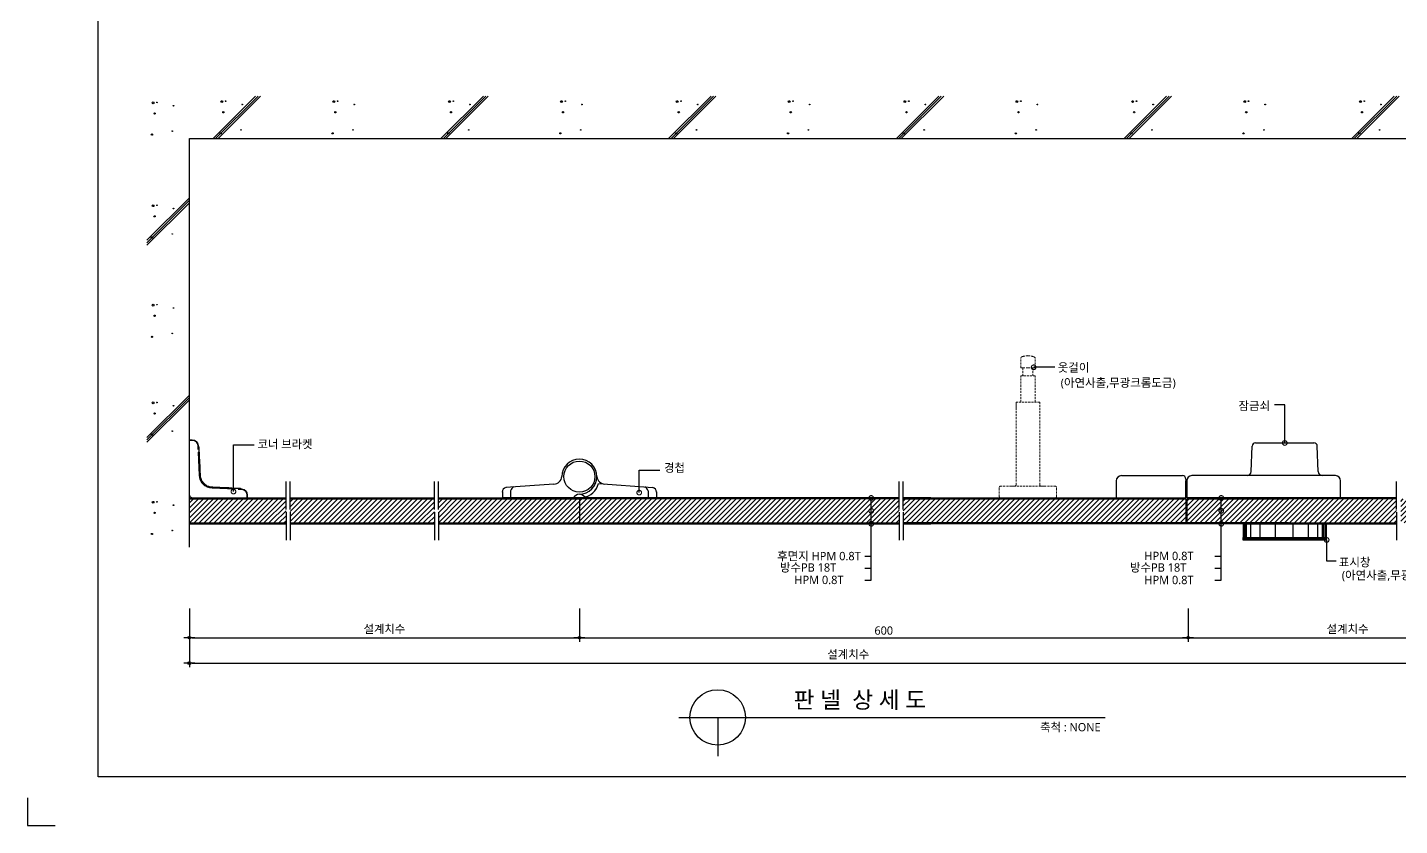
# Model space of a CAD drawing. Extents: x -256 to 8104, y -176 to 5714.
# Drawn here: x -256 to 4694, y -176 to 2705 of the extents above; entities that cross this region are included whole.
import ezdxf
from ezdxf.enums import TextEntityAlignment as Align

# ---------------------------------------------------------------- set-up
doc = ezdxf.new("R2010")
doc.units = 0
doc.header["$LTSCALE"] = 30
doc.linetypes.add('HIDDEN', pattern=[0.375, 0.25, -0.125])
doc.layers.get('0').update_dxf_attribs({"linetype": 'CONTINUOUS'})
doc.layers.get('DEFPOINTS').update_dxf_attribs({"linetype": 'CONTINUOUS'})
for name, color, linetype in [('02---제품선', 4, 'CONTINUOUS'), ('C', 2, 'CONTINUOUS'), ('DIM', 7, 'CONTINUOUS'), ('HID', 9, 'HIDDEN'), ('TIT', 3, 'CONTINUOUS'), ('경첩', 4, 'CONTINUOUS'), ('문자', 3, 'CONTINUOUS'), ('부자재', 4, 'CONTINUOUS'), ('잠금쇠(회전형)', 4, 'CONTINUOUS'), ('치수', 1, 'CONTINUOUS'), ('판넬', 2, 'CONTINUOUS'), ('해치', 8, 'CONTINUOUS')]:
    doc.layers.add(name, color=color, linetype=linetype)
doc.styles.add('돋움', font='malgun.ttf')
doc.dimstyles.new('10', dxfattribs={"dimscale": 10, "dimtxt": 3, "dimasz": 1, "dimexe": 1.5, "dimexo": 2, "dimgap": 1, "dimtad": 1, "dimdec": 0, "dimlunit": 6, "dimtxsty": '돋움', "dimblk": 'DIMDOT', "dimcen": -1, "dimdle": 1.5, "dimclrt": 3, "dimazin": 3, "dimtfac": 1, "dimtdec": 0, "dimtix": 1, "dimtmove": 2, "dimatfit": 3, "dimldrblk": 'DIMDOT', "dimarcsym": 0})
pattern_1 = [(45, (26401.203, -1711.034), (-8.980256, 8.980256), [])]

# ---------------------------------------------------------------- blocks, each defined once
blk = doc.blocks.new('DIMDOT')
at = {"linetype": 'Continuous'}
blk.add_line((-2, 0), (2, 0), dxfattribs=at)
for radius in [0.5, 0.25]:
    blk.add_circle((0, 0), radius, dxfattribs=at)
blk = doc.blocks.new('*D660')
at = {"layer": 'DEFPOINTS', "color": 0}
for p in [(35054.6, -935.5), (36461.7, -935.5), (36461.7, -1061.2)]:
    blk.add_point(p, dxfattribs=at)
at = {"layer": 'DIM', "color": 0, "lineweight": -2, "ltscale": 10}
for p, q in [((35054.6, -955.5), (35054.6, -1076.2)), ((36461.7, -955.5), (36461.7, -1076.2)), ((35064.6, -1061.2), (36451.7, -1061.2))]:
    blk.add_line(p, q, dxfattribs=at)
at = {"layer": 'DIM', "color": 0, "lineweight": -2, "xscale": 10, "yscale": 10, "zscale": 10, "rotation": 180}
blk.add_blockref('DIMDOT', (35054.6, -1061.2), dxfattribs=at)
at = {"layer": 'DIM', "color": 0, "lineweight": -2, "xscale": 10, "yscale": 10, "zscale": 10}
blk.add_blockref('DIMDOT', (36461.7, -1061.2), dxfattribs=at)
at = {"layer": 'DIM', "color": 3, "insert": (35758.2, -1031.6), "char_height": 30, "attachment_point": 5, "style": '돋움'}
blk.add_mtext('설계치수', dxfattribs=at)
blk = doc.blocks.new('*D661')
at = {"layer": 'DEFPOINTS', "color": 0}
for p in [(35054.6, -935.5), (39808.5, -935.5), (39808.5, -1152.7)]:
    blk.add_point(p, dxfattribs=at)
at = {"layer": 'DIM', "color": 0, "lineweight": -2, "ltscale": 10}
for p, q in [((35054.6, -955.5), (35054.6, -1167.7)), ((39808.5, -955.5), (39808.5, -1167.7)), ((35064.6, -1152.7), (39798.5, -1152.7))]:
    blk.add_line(p, q, dxfattribs=at)
at = {"layer": 'DIM', "color": 0, "lineweight": -2, "xscale": 10, "yscale": 10, "zscale": 10, "rotation": 180}
blk.add_blockref('DIMDOT', (35054.6, -1152.7), dxfattribs=at)
at = {"layer": 'DIM', "color": 0, "lineweight": -2, "xscale": 10, "yscale": 10, "zscale": 10}
blk.add_blockref('DIMDOT', (39808.5, -1152.7), dxfattribs=at)
at = {"layer": 'DIM', "color": 3, "insert": (37431.6, -1123), "char_height": 30, "attachment_point": 5, "style": '돋움'}
blk.add_mtext('설계치수', dxfattribs=at)
blk = doc.blocks.new('_DOTSMALL')
at = {"color": 0, "linetype": 'ByBlock', "const_width": 0.5}
blk.add_lwpolyline([(-0.0625, 0, 1), (0.0625, 0, 1)], format="xyb", close=True, dxfattribs=at)
blk = doc.blocks.new('A$C63EC304E')
at = {"layer": '치수', "color": 1, "xscale": 2.5, "yscale": 2.5, "zscale": 2.5, "rotation": 234.3098741996962}
blk.add_blockref('_DOTSMALL', (0.31, 0.31), dxfattribs=at)
blk = doc.blocks.new('A$C2BC9653E')
at = {"layer": '치수', "xscale": 0.3333333333333333, "yscale": 0.3333333333333333, "zscale": 0.3333333333333333}
blk.add_blockref('A$C63EC304E', (0, 0), dxfattribs=at)
blk = doc.blocks.new('A$C7FC71301')
at = {"layer": '치수', "rotation": 180}
blk.add_blockref('A$C2BC9653E', (0.21, 0.21), dxfattribs=at)
blk = doc.blocks.new('A$C4A20372B')
at = {"layer": '치수'}
blk.add_blockref('A$C7FC71301', (0, 0), dxfattribs=at)
blk = doc.blocks.new('A$C566469F5')
at = {"layer": '치수'}
blk.add_blockref('A$C4A20372B', (0, 0), dxfattribs=at)
blk = doc.blocks.new('A$C7E317CD4')
at = {"layer": '해치', "xscale": 2, "yscale": 2, "zscale": 2}
blk.add_blockref('A$C566469F5', (0, 0), dxfattribs=at)
blk = doc.blocks.new('A$C601D7F27')
at = {"layer": '치수'}
blk.add_blockref('A$C7E317CD4', (0, 0), dxfattribs=at)
blk = doc.blocks.new('A$C38802C08')
at = {"layer": '치수'}
blk.add_blockref('A$C601D7F27', (0, 0), dxfattribs=at)
blk = doc.blocks.new('*D662')
at = {"layer": 'DEFPOINTS', "color": 0}
for p in [(38657.7, -935.5), (39808.5, -935.5), (39808.5, -1061.2)]:
    blk.add_point(p, dxfattribs=at)
at = {"layer": 'DIM', "color": 0, "lineweight": -2, "ltscale": 10}
for p, q in [((38657.7, -955.5), (38657.7, -1076.2)), ((39808.5, -955.5), (39808.5, -1076.2)), ((38667.7, -1061.2), (39798.5, -1061.2))]:
    blk.add_line(p, q, dxfattribs=at)
at = {"layer": 'DIM', "color": 0, "lineweight": -2, "xscale": 10, "yscale": 10, "zscale": 10, "rotation": 180}
blk.add_blockref('DIMDOT', (38657.7, -1061.2), dxfattribs=at)
at = {"layer": 'DIM', "color": 0, "lineweight": -2, "xscale": 10, "yscale": 10, "zscale": 10}
blk.add_blockref('DIMDOT', (39808.5, -1061.2), dxfattribs=at)
at = {"layer": 'DIM', "color": 3, "insert": (39233.1, -1031.6), "char_height": 30, "attachment_point": 5, "style": '돋움'}
blk.add_mtext('설계치수', dxfattribs=at)
blk = doc.blocks.new('*D663')
at = {"layer": 'DEFPOINTS', "color": 0}
for p in [(36461.7, -935.5), (38657.7, -935.5), (38657.7, -1061.2)]:
    blk.add_point(p, dxfattribs=at)
at = {"layer": 'DIM', "color": 0, "lineweight": -2, "ltscale": 10}
for p, q in [((36461.7, -955.5), (36461.7, -1076.2)), ((38657.7, -955.5), (38657.7, -1076.2)), ((36471.7, -1061.2), (38647.7, -1061.2))]:
    blk.add_line(p, q, dxfattribs=at)
at = {"layer": 'DIM', "color": 0, "lineweight": -2, "xscale": 10, "yscale": 10, "zscale": 10, "rotation": 180}
blk.add_blockref('DIMDOT', (36461.7, -1061.2), dxfattribs=at)
at = {"layer": 'DIM', "color": 0, "lineweight": -2, "xscale": 10, "yscale": 10, "zscale": 10}
blk.add_blockref('DIMDOT', (38657.7, -1061.2), dxfattribs=at)
at = {"layer": 'DIM', "color": 3, "insert": (37559.7, -1035.7), "char_height": 30, "attachment_point": 5, "style": '돋움'}
blk.add_mtext('600', dxfattribs=at)
blk = doc.blocks.new('A$C06B31977')
for p, q in [((1.26, 11.06), (1.26, 21.17)), ((1.26, 10.11), (1.26, 0))]:
    blk.add_line(p, q)
blk = doc.blocks.new('EDGE_24', base_point=(34726.3, -1563.7))
at = {"layer": '해치', "transparency": 33554687}
h = blk.add_hatch(dxfattribs=at)
h.set_pattern_fill('ANSI31', color=256, scale=4, style=0)
h.set_pattern_definition(pattern_1)
h.paths.add_polyline_path([(35403.6, -608.5), (35403.6, -599), (35403.6, -560.2), (35054.6, -560.2), (35054.6, -646.9), (35403.6, -646.9)])
h.paths.add_polyline_path([(35418.3, -608.5), (35418.3, -599), (35418.3, -560.2), (35938.7, -560.2), (35938.7, -608.5), (35938.7, -646.9), (35418.3, -646.9)])
at = {"layer": '해치'}
h = blk.add_hatch(dxfattribs=at)
h.set_pattern_fill('ANSI31', color=256, scale=4)
h.set_pattern_definition(pattern_1)
h.paths.add_polyline_path([(36461.7, -646.9), (36461.7, -560.2), (35953.3, -560.2), (35953.3, -646.9)])
at = {"layer": '해치', "transparency": 33554687}
h = blk.add_hatch(dxfattribs=at)
h.set_pattern_fill('ANSI31', color=256, scale=4)
h.set_pattern_definition(pattern_1)
h.paths.add_polyline_path([(36461.7, -560.2), (36461.7, -646.9), (37514.7, -646.9), (37514.7, -605.6, -0.610943), (37513, -602.3, -0.241509), (37514.7, -601.5), (37514.7, -560.2)])
h = blk.add_hatch(dxfattribs=at)
h.set_pattern_fill('ANSI31', color=256, scale=4)
h.set_pattern_definition(pattern_1)
h.paths.add_polyline_path([(37615.4, -560.2), (37514.7, -560.2), (37514.7, -601.5, -0.610943), (37516.4, -604.8, -0.241509), (37514.7, -605.6), (37514.7, -646.9), (37615.4, -646.9)])
h = blk.add_hatch(dxfattribs=at)
h.set_pattern_fill('ANSI31', color=256, scale=4)
h.set_pattern_definition(pattern_1)
h.paths.add_polyline_path([(38649.7, -646.9), (38649.7, -560.2), (37729.6, -560.2), (37630, -560.2), (37630, -599), (37630, -608.5), (37630, -646.9), (37729.6, -646.9)])
h = blk.add_hatch(dxfattribs=at)
h.set_pattern_fill('ANSI31', color=256, scale=4, style=0)
h.set_pattern_definition(pattern_1)
h.paths.add_polyline_path([(39424.6, -608.5), (39424.6, -599), (39424.6, -560.2), (39808.5, -560.2), (39808.5, -646.9), (39424.6, -646.9)])
edge = h.paths.add_edge_path()
edge.add_line((39410, -608.5), (39410, -599))
edge.add_line((39410, -599), (39410, -560.2))
edge.add_line((39410, -560.2), (38777.5, -560.2))
edge.add_line((38777.5, -560.2), (38777.5, -601.5))
edge.add_arc((38777.5, -603.6), 2.08, -35.6901, 90, ccw=False)
edge.add_arc((38777.5, -603.6), 2.08, 270, 324.3099, ccw=False)
edge.add_line((38777.5, -605.6), (38777.5, -646.9))
edge.add_line((38777.5, -646.9), (39410, -646.9))
edge.add_line((39410, -646.9), (39410, -608.5))
h.paths.add_polyline_path([(38652.7, -560.2), (38652.7, -646.9), (38777.5, -646.9), (38777.5, -605.6, -0.610943), (38775.8, -602.3, -0.241509), (38777.5, -601.5), (38777.5, -560.2)])
h.paths.add_polyline_path([(40226.2, -560.2), (39808.5, -560.2), (39808.5, -646.9), (40226.2, -646.9)])
for p, q in [((35054.6, 740.1), (40226.2, 740.1)), ((35054.6, -734.9), (35054.6, 740.1))]:
    blk.add_line(p, q)
at = {"color": 2}
for p, q in [((36461.7, -556.9), (36461.7, -650.2)), ((38649.7, -560.2), (38649.7, -646.9)), ((38652.7, -560.2), (38652.7, -646.9)), ((34470.4, -1639.4), (34470.4, -1739.4)), ((34470.4, -1639.4), (34470.4, -1739.4)), ((34470.4, -1639.4), (34470.4, -1739.4)), ((34470.4, -1639.4), (34470.4, -1739.4)), ((34470.4, -1739.4), (34570.4, -1739.4))]:
    blk.add_line(p, q, dxfattribs=at)
for points in [[(34725.6, 3974.7), (41977.9, 3974.7), (41977.9, -1563.6), (34725.6, -1563.6)], [(34725.6, 3974.7), (41977.9, 3974.7), (41977.9, -1563.6), (34725.6, -1563.6)], [(34725.6, 3974.7), (42707.5, 3974.7), (42707.5, -1563.6), (34725.6, -1563.6)]]:
    blk.add_lwpolyline(points, close=True, dxfattribs=at)
at = {"layer": '02---제품선'}
for p, q in [((38885.3, -461.8), (38888.5, -370.4)), ((38900.9, -358.4), (39111.5, -358.4)), ((39127.1, -461.8), (39123.9, -370.4)), ((38398.4, -494.9), (38398.4, -556.9)), ((38417, -476.2), (38637.3, -476.2)), ((38649.7, -488.7), (38649.7, -556.9)), ((38649.7, -556.9), (38649.7, -494.9)), ((38652.7, -494.9), (38652.7, -556.9)), ((38857.4, -476.2), (38671.3, -476.2)), ((38870.4, -476.2), (38857.4, -476.2)), ((39142.1, -476.2), (38870.4, -476.2)), ((39189.2, -476.2), (39142.1, -476.2)), ((39207.8, -556.9), (39207.8, -494.9)), ((38398.4, -556.9), (38649.7, -556.9)), ((39207.8, -556.9), (38652.7, -556.9))]:
    blk.add_line(p, q, dxfattribs=at)
for centre, radius, start, end in [((38900.9, -370.8), 12.4, 90, 178), ((39111.5, -370.8), 12.4, 2, 90), ((38417, -494.9), 18.6, 90, 180), ((38637.3, -488.7), 12.4, 0, 90), ((38671.3, -494.9), 18.6, 90, 180), ((38870.4, -461.2), 15, 270, 358), ((39142.1, -461.2), 15, 182, 270), ((39189.2, -494.9), 18.6, 0, 90)]:
    blk.add_arc(centre, radius, start, end, dxfattribs=at)
at = {"layer": 'C'}
for p, q in [((35054.6, -560.2), (35403.6, -560.2)), ((35418.3, -560.2), (35938.7, -560.2)), ((35953.3, -560.2), (36461.7, -560.2)), ((37615.4, -560.2), (36461.7, -560.2)), ((37630, -560.2), (38649.7, -560.2)), ((37729.6, -560.2), (37630, -560.2)), ((38652.7, -560.2), (39019.7, -560.2)), ((39410, -560.2), (39019.7, -560.2)), ((35054.6, -646.9), (35403.6, -646.9)), ((35418.3, -646.9), (35938.7, -646.9)), ((35953.3, -646.9), (36477.9, -646.9)), ((36461.7, -646.9), (37615.4, -646.9)), ((38649.7, -646.9), (37630, -646.9)), ((37630, -646.9), (37729.6, -646.9)), ((39019.7, -646.9), (38652.7, -646.9)), ((39019.7, -646.9), (39410, -646.9))]:
    blk.add_line(p, q, dxfattribs=at)
at = {"layer": 'HID', "lineweight": 15}
for p, q in [((38053.8, -86.8), (38053.8, -51.2)), ((38053.8, -86.8), (38061.7, -86.8)), ((38061.7, -86.8), (38079.7, -86.8)), ((38061.7, -86.8), (38061.7, -116.6)), ((38097.8, -86.8), (38079.7, -86.8)), ((38105.7, -86.8), (38097.8, -86.8)), ((38097.8, -86.8), (38097.8, -116.6)), ((38105.7, -86.8), (38105.7, -51.2)), ((38053.8, -211.6), (38053.8, -116.6)), ((38105.7, -116.6), (38053.8, -116.6)), ((38105.7, -211.6), (38105.7, -116.6)), ((38122.4, -211.6), (38037, -211.6)), ((38037, -235.3), (38037, -211.6)), ((38037, -509.2), (38037, -211.6)), ((38122.4, -509.2), (38122.4, -211.6)), ((37976.5, -551.9), (37976.5, -519.2)), ((38032, -514.2), (37981.5, -514.2)), ((38137.4, -514.2), (38022, -514.2)), ((38127.4, -514.2), (38177.9, -514.2)), ((38182.9, -551.9), (38182.9, -519.2)), ((38177.9, -556.9), (37981.5, -556.9)), ((38731.3, -556.9), (38763, -556.9)), ((38763, -556.9), (38953, -556.9))]:
    blk.add_line(p, q, dxfattribs=at)
for centre, radius, start, end in [((38062.5, -56.4), 10.2, 101.3021, 148.9655), ((38084.7, -128.6), 85.6, 93.3455, 106.4545), ((38074.7, -128.6), 85.6, 73.5455, 86.6545), ((38097, -56.4), 10.2, 31.0345, 78.6979), ((37981.5, -519.2), 5, 90, 180), ((38032, -509.2), 5, 270, 0), ((38127.4, -509.2), 5, 180, 270), ((38177.9, -519.2), 5, 0, 90), ((37981.5, -551.9), 5, 180, 270), ((38177.9, -551.9), 5, 270, 0)]:
    blk.add_arc(centre, radius, start, end, dxfattribs=at)
at = {"layer": 'TIT', "color": 7}
for p, q in [((36820.7, -1349.1), (38358.5, -1349.1)), ((36960.7, -1349.1), (36960.7, -1489.1))]:
    blk.add_line(p, q, dxfattribs=at)
blk.add_circle((36960.7, -1349.1), 100, dxfattribs=at)
at = {"layer": '경첩', "color": 4, "linetype": 'Continuous', "lineweight": 15}
for p, q in [((35054.6, -346.9), (35065.2, -346.9)), ((35054.6, -349.2), (35054.6, -346.9)), ((35054.6, -369.3), (35054.6, -349.2)), ((35065.2, -349.2), (35054.6, -349.2)), ((35054.6, -372.6), (35054.6, -370.2)), ((35054.6, -372.6), (35054.6, -542.9)), ((35065.2, -349.2), (35065.2, -346.9)), ((35085.5, -381.4), (35084.8, -367.9)), ((35089.9, -475), (35085.9, -391.2)), ((35087.2, -367.8), (35088.3, -391.1)), ((35088.9, -372.4), (35087.4, -373.9)), ((35090, -378), (35087.7, -380.2)), ((35088.3, -391.1), (35092.2, -474.9)), ((35090, -378), (35091.2, -403.2)), ((35091.2, -403.2), (35088.9, -405.4)), ((35091.5, -409.5), (35089.2, -411.7)), ((35091.6, -412.6), (35089.4, -414.9)), ((35091.9, -418.9), (35089.7, -421.2)), ((35092, -422.1), (35089.8, -424.3)), ((35091.6, -412.6), (35091.9, -418.9)), ((35092, -422.1), (35093.3, -448.9)), ((35093.3, -448.9), (35091.1, -451.1)), ((35093.3, -449), (35091.1, -451.2)), ((35093.5, -452.9), (35091.3, -455.1)), ((35093.6, -455.1), (35091.4, -457.4)), ((35094, -463.7), (35091.8, -465.9)), ((35094.1, -464.6), (35091.8, -466.9)), ((35094.2, -467.8), (35092, -470)), ((35094.2, -468.7), (35092, -471)), ((35094.7, -477.2), (35092.6, -479.3)), ((35095, -479.3), (35093, -481.3)), ((35093.3, -449), (35093.5, -452.9)), ((35093.6, -455.1), (35094, -463.7)), ((35095.6, -482.8), (35093.7, -484.7)), ((35093.8, -484.7), (35095.7, -482.8)), ((35094, -463.7), (35094.1, -464.6)), ((35094.1, -464.6), (35094.2, -467.8)), ((35094.2, -467.8), (35094.2, -468.7)), ((35094.2, -468.7), (35094.5, -474.8)), ((35097.1, -487.7), (35095.3, -489.5)), ((35098.6, -491.4), (35096.9, -493.2)), ((35099.7, -493.6), (35098, -495.3)), ((35102.2, -497.7), (35100.5, -499.4)), ((35103.6, -499.6), (35101.9, -501.3)), ((35113.8, -509.3), (35112.1, -510.9)), ((35115.8, -510.6), (35114.1, -512.3)), ((35120.1, -512.9), (35118.3, -514.6)), ((35122.4, -513.9), (35120.6, -515.6)), ((35127.3, -515.5), (35125.4, -517.4)), ((35220.3, -525.6), (35136.5, -521.6)), ((35136.6, -519.3), (35220.4, -523.2)), ((35136.7, -517), (35139, -517.1)), ((35136.7, -517), (35192.5, -519.6)), ((35139, -517.1), (35136.7, -519.3)), ((35192.5, -519.6), (35190.3, -521.8)), ((35198.8, -519.9), (35196.6, -522.1)), ((35202, -520), (35199.8, -522.3)), ((35208.3, -520.3), (35206.1, -522.6)), ((35208.3, -520.3), (35238.3, -521.7)), ((35220.4, -523.2), (35243.7, -524.3)), ((35243.6, -526.7), (35230.1, -526)), ((35239.1, -522.5), (35237.6, -524)), ((35239.1, -522.5), (35238.3, -521.7)), ((35068.6, -556.9), (35238.9, -556.9)), ((35241.3, -556.9), (35238.9, -556.9)), ((35262.3, -556.9), (35242.2, -556.9)), ((35262.3, -556.9), (35262.3, -546.2)), ((35262.3, -546.2), (35264.6, -546.2)), ((35264.6, -556.9), (35262.3, -556.9)), ((35264.6, -546.2), (35264.6, -556.9))]:
    blk.add_line(p, q, dxfattribs=at)
at = {"layer": '경첩', "color": 4, "linetype": 'Continuous', "lineweight": 15, "flags": 128}
for points in [[(35084.8, -367.9), (35085.3, -367.9), (35085.7, -367.9), (35086.1, -367.8), (35086.5, -367.8), (35086.8, -367.8), (35087, -367.8), (35087.1, -367.8), (35087.2, -367.8)], [(35088.3, -391.1), (35088.2, -391.1), (35088.1, -391.1), (35087.9, -391.1), (35087.6, -391.2), (35087.2, -391.2), (35086.8, -391.2), (35086.4, -391.2), (35085.9, -391.2)], [(35089.7, -373.2), (35089.6, -373), (35089.4, -372.9), (35089.3, -372.7), (35089.1, -372.6), (35089.1, -372.5), (35089, -372.5), (35089, -372.4), (35088.9, -372.4)], [(35089.7, -373.2), (35089.8, -374.2), (35089.8, -375.4), (35089.9, -376.6), (35090, -378)], [(35091.2, -403.2), (35091.2, -404.4), (35091.3, -405.6), (35091.3, -406.7), (35091.4, -407.6), (35091.4, -408.4), (35091.4, -409), (35091.4, -409.4), (35091.5, -409.5)], [(35092.2, -474.9), (35092.2, -474.9), (35092, -474.9), (35091.8, -474.9), (35091.5, -474.9), (35091.2, -474.9), (35090.8, -474.9), (35090.3, -475), (35089.9, -475)], [(35093.3, -448.9), (35093.3, -448.9), (35093.3, -449)], [(35093.5, -452.9), (35093.5, -453.6), (35093.6, -454.3), (35093.6, -455.1)], [(35094.7, -477.2), (35094.9, -478.8), (35095, -479.3)], [(35095.6, -482.8), (35095.6, -482.8), (35095.6, -482.8)], [(35136.6, -519.3), (35136.6, -519.3), (35136.6, -519.5), (35136.6, -519.7), (35136.6, -520), (35136.6, -520.3), (35136.5, -520.7), (35136.5, -521.2), (35136.5, -521.6)], [(35192.5, -519.6), (35193.6, -519.6), (35194.7, -519.7), (35195.7, -519.7), (35196.6, -519.8), (35197.4, -519.8), (35198, -519.8), (35198.5, -519.9), (35198.8, -519.9), (35198.8, -519.9)], [(35202, -520), (35202.1, -520), (35202.5, -520.1), (35203.1, -520.1), (35203.8, -520.1), (35204.8, -520.2), (35205.9, -520.2), (35207.1, -520.3), (35208.3, -520.3)], [(35220.4, -523.2), (35220.4, -523.3), (35220.4, -523.4), (35220.3, -523.6), (35220.3, -523.9), (35220.3, -524.3), (35220.3, -524.7), (35220.3, -525.1), (35220.3, -525.6)], [(35243.6, -526.7), (35243.6, -526.2), (35243.6, -525.8), (35243.7, -525.4), (35243.7, -525), (35243.7, -524.7), (35243.7, -524.5), (35243.7, -524.4), (35243.7, -524.3)]]:
    blk.add_lwpolyline(points, dxfattribs=at)
at = {"layer": '경첩', "color": 4, "linetype": 'Continuous', "lineweight": 15}
for centre, radius, start, end in [((35065.2, -368.8), 21.9, 2.6983, 90), ((35065.2, -368.8), 19.6, 2.6983, 90), ((35138.8, -472.7), 49, 182.6983, 267.3017), ((35138.8, -472.7), 46.7, 182.6983, 267.3017), ((35138.8, -472.7), 44.3, 182.6983, 185.9088), ((35138.8, -472.7), 44.3, 188.6056, 193.1623), ((35138.8, -472.7), 44.3, 193.2431, 199.766), ((35138.8, -472.7), 44.3, 199.766, 204.9948), ((35138.8, -472.7), 44.3, 208.1736, 214.3849), ((35068.6, -542.9), 14, 180, 270), ((35138.8, -472.7), 44.3, 214.3855, 217.4388), ((35138.8, -472.7), 44.3, 217.4392, 235.6151), ((35138.8, -472.7), 44.3, 235.6142, 238.7009), ((35138.8, -472.7), 44.3, 238.7002, 245.0052), ((35138.8, -472.7), 44.3, 248.2494, 255.0002), ((35138.8, -472.7), 44.3, 255, 267.3017), ((35242.7, -546.2), 19.6, 0, 87.3017), ((35242.7, -546.2), 21.9, 0, 87.3017)]:
    blk.add_arc(centre, radius, start, end, dxfattribs=at)
at = {"layer": '부자재'}
for p, q in [((36183.7, -534.8), (36183.7, -556.9)), ((36369.5, -506.8), (36196.7, -518.9)), ((36213.7, -530.7), (36213.7, -556.9)), ((36530.5, -504.9), (36726.4, -518.8)), ((36709.8, -530.7), (36709.8, -556.9)), ((36739.8, -534.8), (36739.8, -556.9)), ((36461.7, -556.9), (36183.7, -556.9)), ((36475.9, -556.9), (36739.8, -556.9))]:
    blk.add_line(p, q, dxfattribs=at)
at = {"layer": '부자재', "color": 1}
blk.add_circle((36461.7, -479.9), 56.2, dxfattribs=at)
at = {"layer": '부자재'}
for centre, radius, start, end in [((36461.7, -479.9), 63, 270, 180), ((36367.9, -475.8), 31, 272.9231, 352.4724), ((36555.5, -475.8), 31, 187.5276, 267.0769), ((36200.4, -535.3), 16.8, 101.7765, 181.6712), ((36234.1, -536.4), 21.2, 113.4077, 164.5497), ((36470.3, -581.5), 39.5, 102.5267, 141.5475), ((36453.1, -581.5), 39.5, 43.1003, 77.4733), ((36463.9, -488.3), 68.6, 280.084, 345.9792), ((36689.3, -536.4), 21.2, 15.4503, 67.3004), ((36723, -535.3), 16.8, 358.3288, 78.2235)]:
    blk.add_arc(centre, radius, start, end, dxfattribs=at)
at = {"layer": '잠금쇠(회전형)', "linetype": 'Continuous', "lineweight": 15}
for p, q in [((38856, -650.9), (39156.4, -650.9)), ((38856, -650.9), (38856, -699.2)), ((38856.9, -650.9), (38856.9, -699.2)), ((39156.4, -650.9), (39156.4, -699.2)), ((38855, -699.2), (39157.4, -699.2)), ((38855, -708.5), (38855, -699.2)), ((38855, -708.2), (39157.4, -708.2)), ((39157.4, -708.5), (39157.4, -699.2))]:
    blk.add_line(p, q, dxfattribs=at)
at = {"layer": '치수'}
for p, q in [((38176.7, -85.3), (38100.6, -85.3)), ((39006.2, -221.2), (38969.6, -221.2)), ((39006.2, -358.4), (39006.2, -221.2)), ((35214.1, -365.2), (35288.2, -365.2)), ((35214.1, -533.6), (35214.1, -365.2)), ((36677.3, -537.6), (36677.3, -456.7)), ((36677.3, -456.7), (36751.5, -456.7)), ((37514.7, -853.4), (37514.7, -556.9)), ((38777.5, -853.4), (38777.5, -556.9)), ((39157.4, -708.5), (39157.4, -784.3)), ((37490.9, -766.7), (37514.7, -766.7)), ((38753.7, -766.7), (38777.5, -766.7)), ((39157.4, -784.3), (39191.7, -784.3)), ((37490.9, -810.2), (37514.7, -810.2)), ((38753.7, -810.2), (38777.5, -810.2)), ((37490.9, -853.4), (37514.7, -853.4)), ((38753.7, -853.4), (38777.5, -853.4))]:
    blk.add_line(p, q, dxfattribs=at)
at = {"layer": '판넬', "color": 1}
for p, q in [((35054.6, -556.9), (35403.6, -556.9)), ((35418.3, -556.9), (35938.7, -556.9)), ((35953.3, -556.9), (36441.3, -556.9)), ((37615.4, -556.9), (36461.7, -556.9)), ((37630, -556.9), (38647.7, -556.9)), ((37729.6, -556.9), (37630, -556.9)), ((38657.7, -556.9), (39019.7, -556.9)), ((39410, -556.9), (39019.7, -556.9)), ((35054.6, -650.2), (35403.6, -650.2)), ((35418.3, -650.2), (35938.7, -650.2)), ((35953.3, -650.2), (36481.3, -650.2)), ((36461.7, -650.2), (37615.4, -650.2)), ((38652.7, -650.2), (37630, -650.2)), ((37630, -650.2), (37729.6, -650.2)), ((39019.7, -650.2), (38652.7, -650.2)), ((39019.7, -650.2), (39410, -650.2))]:
    blk.add_line(p, q, dxfattribs=at)
at = {"layer": '해치'}
for p, q in [((35140.5, 740.1), (35293.6, 893.3)), ((35158.2, 740.1), (35311.3, 893.3)), ((35962.1, 740.1), (36115.2, 893.3)), ((35979.7, 740.1), (36132.9, 893.3)), ((36783.7, 740.1), (36936.8, 893.3)), ((36801.3, 740.1), (36954.4, 893.3)), ((37605.2, 740.1), (37758.4, 893.3)), ((37622.9, 740.1), (37776, 893.3)), ((38426.8, 740.1), (38579.9, 893.3)), ((38444.5, 740.1), (38597.6, 893.3)), ((39248.4, 740.1), (39401.5, 893.3)), ((39266, 740.1), (39419.2, 893.3)), ((34901.5, 373.3), (35054.6, 526.4)), ((34901.5, 355.6), (35054.6, 508.7)), ((34901.5, -338.4), (35054.6, -185.3)), ((34901.5, -356), (35054.6, -202.9)), ((38858.8, -650.9), (38858.8, -699.2)), ((38861.8, -650.9), (38861.8, -699.2)), ((38866.9, -650.9), (38866.9, -699.2)), ((38883.2, -650.9), (38883.2, -699.2)), ((38916.6, -650.9), (38916.6, -699.2)), ((38972.1, -650.9), (38972.1, -699.2)), ((39035.8, -650.9), (39035.8, -699.2)), ((39091.3, -650.9), (39091.3, -699.2)), ((39124.7, -650.9), (39124.7, -699.2)), ((39141, -650.9), (39141, -699.2)), ((39145.5, -650.9), (39145.5, -699.2)), ((39150.7, -650.9), (39150.7, -699.2)), ((39153.7, -650.9), (39153.7, -699.2)), ((39155.6, -650.9), (39155.6, -699.2)), ((38855, -702.3), (39157.4, -702.3)), ((38855, -703.9), (39157.4, -703.9)), ((38855, -705.4), (39157.4, -705.4)), ((38855, -706.3), (39157.4, -706.3)), ((38855, -707.3), (39157.4, -707.3)), ((38855, -708.5), (39157.4, -708.5))]:
    blk.add_line(p, q, dxfattribs=at)
at = {"layer": '해치', "color": 2}
for p, q in [((35149.3, 740.1), (35302.5, 893.3)), ((35970.9, 740.1), (36124, 893.3)), ((36792.5, 740.1), (36945.6, 893.3)), ((37614.1, 740.1), (37767.2, 893.3)), ((38435.6, 740.1), (38588.8, 893.3)), ((39257.2, 740.1), (39410.3, 893.3)), ((34901.5, 364.4), (35054.6, 517.6)), ((34901.5, -347.2), (35054.6, -194.1))]:
    blk.add_line(p, q, dxfattribs=at)
at = {"layer": '해치'}
for centre, radius in [((34923.6, 869.3), 3.36), ((34937.5, 870.9), 1.12), ((34997.5, 859), 1.12), ((35171.4, 873.7), 3.36), ((35185.3, 875.3), 1.12), ((35245.3, 863.3), 1.12), ((35575.5, 873.7), 3.36), ((35589.4, 875.3), 1.12), ((35649.4, 863.3), 1.12), ((35993, 873.7), 3.36), ((36006.9, 875.3), 1.12), ((36066.9, 863.3), 1.12), ((36397, 873.7), 3.36), ((36410.9, 875.3), 1.12), ((36470.9, 863.3), 1.12), ((36814.6, 873.7), 3.36), ((36828.5, 875.3), 1.12), ((36888.5, 863.3), 1.12), ((37218.6, 873.7), 3.36), ((37232.5, 875.3), 1.12), ((37292.5, 863.3), 1.12), ((37636.2, 873.7), 3.36), ((37650.1, 875.3), 1.12), ((37710.1, 863.3), 1.12), ((38040.2, 873.7), 3.36), ((38054.1, 875.3), 1.12), ((38114.1, 863.3), 1.12), ((38457.7, 873.7), 3.36), ((38471.6, 875.3), 1.12), ((38531.6, 863.3), 1.12), ((38861.8, 873.7), 3.36), ((38875.7, 875.3), 1.12), ((38935.7, 863.3), 1.12), ((39279.3, 873.7), 3.36), ((39293.2, 875.3), 1.12), ((39353.2, 863.3), 1.12), ((34929.2, 831), 2.24), ((35177, 835.4), 2.24), ((35581.1, 835.4), 2.24), ((35998.6, 835.4), 2.24), ((36402.6, 835.4), 2.24), ((36820.2, 835.4), 2.24), ((37224.2, 835.4), 2.24), ((37641.8, 835.4), 2.24), ((38045.8, 835.4), 2.24), ((38463.3, 835.4), 2.24), ((38867.4, 835.4), 2.24), ((39284.9, 835.4), 2.24), ((34919.6, 754.9), 2.24), ((34993, 767.2), 1.12), ((35167.4, 759.3), 2.24), ((35240.9, 771.6), 1.12), ((35571.4, 759.3), 2.24), ((35644.9, 771.6), 1.12), ((35989, 759.3), 2.24), ((36062.4, 771.6), 1.12), ((36393, 759.3), 2.24), ((36466.5, 771.6), 1.12), ((36810.6, 759.3), 2.24), ((36884, 771.6), 1.12), ((37214.6, 759.3), 2.24), ((37288, 771.6), 1.12), ((37632.2, 759.3), 2.24), ((37705.6, 771.6), 1.12), ((38036.2, 759.3), 2.24), ((38109.6, 771.6), 1.12), ((38453.7, 759.3), 2.24), ((38527.2, 771.6), 1.12), ((38857.7, 759.3), 2.24), ((38931.2, 771.6), 1.12), ((39275.3, 759.3), 2.24), ((39348.7, 771.6), 1.12), ((34923.6, 498), 3.36), ((34937.5, 499.6), 1.12), ((34929.2, 459.7), 2.24), ((34997.5, 487.6), 1.12), ((34993, 395.9), 1.12), ((34919.6, 383.6), 2.24), ((34923.6, 139.3), 3.36), ((34929.2, 101), 2.24), ((34937.5, 140.9), 1.12), ((34997.5, 128.9), 1.12), ((34919.6, 24.9), 2.24), ((34993, 37.2), 1.12), ((34923.6, -213.7), 3.36), ((34937.5, -212.1), 1.12), ((34997.5, -224), 1.12), ((34929.2, -252), 2.24), ((34919.6, -328.1), 2.24), ((34993, -315.8), 1.12), ((34923.6, -572.4), 3.36), ((34937.5, -570.8), 1.12), ((34997.5, -582.7), 1.12), ((34929.2, -610.7), 2.24), ((34919.6, -686.8), 2.24), ((34993, -674.5), 1.12)]:
    blk.add_circle(centre, radius, dxfattribs=at)
at = {"xscale": 10, "yscale": 10, "zscale": 10}
for p in [(35391.1, -709.6), (35405.7, -709.6), (35926.1, -709.6), (35940.8, -709.6), (37602.8, -709.6), (37617.5, -709.6), (39397.4, -709.6)]:
    blk.add_blockref('A$C06B31977', p, dxfattribs=at)
at = {"layer": '치수', "xscale": 20, "yscale": 20, "zscale": 20}
for p in [(35209.4, -538.1), (36673.2, -541.8)]:
    blk.add_blockref('A$C38802C08', p, dxfattribs=at)
at = {"layer": '해치', "yscale": 20, "zscale": 20}
for p, xscale in [((38104.8, -89.5), -20), ((39002.1, -362.6), 20), ((39153.3, -712.7), 20)]:
    blk.add_blockref('A$C38802C08', p, dxfattribs=dict(at, xscale=xscale))
at = {"layer": '해치', "xscale": 20, "yscale": 20, "zscale": 20, "rotation": 90}
for p in [(37518.7, -561.1), (38781.5, -561.1), (37518.8, -607.7), (38781.7, -607.7), (37518.7, -654.4), (38781.5, -654.4)]:
    blk.add_blockref('A$C38802C08', p, dxfattribs=at)
at = {"layer": 'TIT', "style": '돋움'}
blk.add_text('판 넬  상 세 도', height=60, dxfattribs=at).set_placement((37712.5, -1315.5), align=Align.RIGHT)
blk.add_text('축척 : NONE', height=30, dxfattribs=at).set_placement((38123.9, -1399.3))
at = {"layer": '문자', "style": '돋움'}
for s, height, p in [('옷걸이', 30.34, (38244.5, -85.4)), ('(아연사출,무광크롬도금)', 30.337, (38405.6, -141.8)), ('잠금쇠', 30.34, (38896.4, -223.5)), ('후면지 HPM 0.8T', 30.337, (37325.9, -765.9)), ('방수PB 18T', 30.34, (37286.7, -807.1)), ('방수PB 18T', 30.34, (38549.6, -807.1)), ('HPM 0.8T', 30.34, (38588.7, -766.2)), ('표시창', 30.34, (39258.6, -788.2)), ('HPM 0.8T', 30.34, (37325.9, -852.7)), ('HPM 0.8T', 30.34, (38588.7, -853)), ('(아연사출,무광크롬도금)', 30.337, (39419.7, -837))]:
    blk.add_text(s, height=height, dxfattribs=at).set_placement(p, align=Align.MIDDLE)
for s, p in [('코너 브라켓', (35300.4, -377.5)), ('경첩', (36767.1, -463))]:
    blk.add_text(s, height=30, dxfattribs=at).set_placement(p)
at = {"layer": 'DIM', "ltscale": 10}
for base, p1, p2, text, picture, middle in [((36461.7, -1061.2), (35054.6, -935.5), (36461.7, -935.5), '설계치수', '*D660', (35758.2, -1031.6)), ((39808.5, -1152.7), (35054.6, -935.5), (39808.5, -935.5), '설계치수', '*D661', (37431.6, -1123)), ((38657.7, -1061.2), (36461.7, -935.5), (38657.7, -935.5), '600', '*D663', (37559.7, -1035.7)), ((39808.5, -1061.2), (38657.7, -935.5), (39808.5, -935.5), '설계치수', '*D662', (39233.1, -1031.6))]:
    dim = blk.add_linear_dim(base=base, p1=p1, p2=p2, text=text, dimstyle='10', override={"dimtxsty": '돋움'}, dxfattribs=at)
    dim.commit()
    dim.dimension.update_dxf_attribs({"geometry": picture, "text_midpoint": middle})

msp = doc.modelspace()

# ---------------------------------------------------------------- block references
msp.add_blockref('EDGE_24', (0, 0))

doc.saveas('drawing.dxf')
